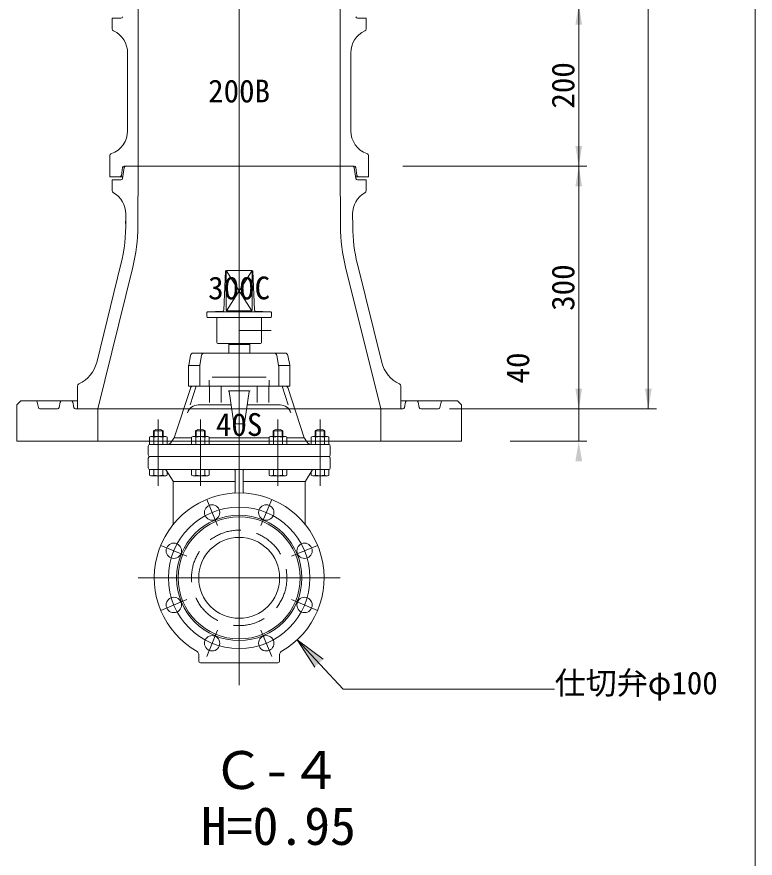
# Model space of a CAD drawing. Units: millimetres, scale not verified. Extents: x -6861 to 6881, y -3554 to 3095.
# Drawn here: x 5948 to 6861, y 1165 to 2205 of the extents above; entities that cross this region are included whole.
import ezdxf
from ezdxf.enums import TextEntityAlignment as Align

# ---------------------------------------------------------------- set-up
doc = ezdxf.new("R2010")
doc.units = ezdxf.units.MM
doc.header["$LTSCALE"] = 20
doc.linetypes.add('DASHED2', pattern=[3, 2, -1])
for name, color, linetype, lineweight in [('0-2_HIDEN', 7, 'DASHED2', 18), ('0-3_TEMP', 3, 'Continuous', 18), ('0-4_細線', 7, 'Continuous', 18), ('0-5_仕切弁', 7, 'Continuous', 18), ('0-6_寸法', 1, 'Continuous', 18), ('0-7_注釈', 1, 'Continuous', 18), ('0-9_枠線', 6, 'Continuous', 18)]:
    doc.layers.add(name, color=color, linetype=linetype, lineweight=lineweight)
doc.styles.add('ＭＳ ゴシック', font='')
doc.styles.get('ＭＳ ゴシック').set_extended_font_data('MS Gothic')

msp = doc.modelspace()

# ---------------------------------------------------------------- linework, layer by layer
at = {"layer": '0-2_HIDEN'}
msp.add_circle((6222.8, 1511.78), 59, dxfattribs=at)
at = {"layer": '0-3_TEMP'}
for p, q in [((6222.8, 2270.78), (6222.8, 1957.78)), ((6222.8, 2064.82), (6222.8, 1379.29)), ((6222.8, 1970.78), (6222.8, 1670.78)), ((6222.8, 1911.78), (6222.8, 1386.78)), ((6122.8, 1707.78), (6122.8, 1625.78)), ((6174.8, 1707.78), (6174.8, 1625.78)), ((6270.8, 1707.78), (6270.8, 1625.78)), ((6322.8, 1707.78), (6322.8, 1625.78)), ((6182.62, 1608.78), (6196.01, 1576.45)), ((6262.98, 1608.78), (6249.58, 1576.45)), ((6125.79, 1551.96), (6158.13, 1538.56)), ((6319.8, 1551.96), (6287.47, 1538.56)), ((6347.8, 1511.78), (6097.8, 1511.78)), ((6125.79, 1471.59), (6158.13, 1484.99)), ((6319.8, 1471.59), (6287.47, 1484.99)), ((6182.62, 1414.77), (6196.01, 1447.1)), ((6262.98, 1414.77), (6249.58, 1447.1))]:
    msp.add_line(p, q, dxfattribs=at)
msp.add_circle((6222.8, 1511.78), 87.5, dxfattribs=at)
at = {"layer": '0-4_細線'}
for p, q in [((6097.8, 2220.78), (6097.8, 2020.78)), ((6347.8, 2220.78), (6347.8, 2020.78)), ((6065.8, 2190.75), (6065.8, 2203.78)), ((6076.57, 2203.78), (6065.8, 2203.78)), ((6379.8, 2203.78), (6369.02, 2203.78)), ((6379.8, 2203.78), (6379.8, 2190.75)), ((6084.8, 2064.69), (6084.8, 2160.87)), ((6360.8, 2160.87), (6360.8, 2064.69)), ((6062.8, 2007.78), (6062.8, 2033.58)), ((6382.8, 2033.58), (6382.8, 2007.78)), ((6078.55, 2019.05), (6077.21, 2009.5)), ((6078.55, 2005.49), (6080.55, 2019.07)), ((6080.54, 2020.78), (6222.8, 2020.78)), ((6097.43, 1946.44), (6097.8, 2020.78)), ((6365.06, 2020.78), (6222.8, 2020.78)), ((6348.17, 1946.44), (6347.8, 2020.78)), ((6365.05, 2019.07), (6367.05, 2005.49)), ((6367.04, 2019.05), (6368.38, 2009.5)), ((6062.8, 2007.78), (6078.89, 2007.78)), ((6366.71, 2007.78), (6382.8, 2007.78)), ((6065.8, 2003.78), (6076.57, 2003.78)), ((6065.8, 2003.78), (6065.8, 1990.58)), ((6379.8, 2003.78), (6369.02, 2003.78)), ((6379.8, 2003.78), (6379.8, 1990.58)), ((6082.5, 1961.73), (6082.43, 1946.52)), ((6363.18, 1946.48), (6363.1, 1961.74)), ((6076.57, 1899.47), (6046.56, 1778.22)), ((6047.8, 1720.78), (6091.13, 1895.86)), ((6397.8, 1720.78), (6354.46, 1895.86)), ((6399.03, 1778.22), (6368.97, 1899.66)), ((6022.8, 1748.81), (6022.8, 1720.78)), ((6422.8, 1748.81), (6422.8, 1720.78)), ((5973.12, 1729.17), (5974.48, 1722.38)), ((6000.12, 1722.38), (6001.48, 1729.17)), ((6015.16, 1730.78), (6022.8, 1730.78)), ((6017.12, 1729.17), (6018.48, 1722.38)), ((6422.8, 1730.78), (6430.44, 1730.78)), ((6428.48, 1729.17), (6427.12, 1722.38)), ((6430.44, 1730.78), (6492.8, 1730.78)), ((6430.44, 1730.78), (6442.16, 1730.78)), ((6445.48, 1722.38), (6444.12, 1729.17)), ((6472.48, 1729.17), (6471.12, 1722.38)), ((6497.8, 1725.78), (6492.8, 1730.78)), ((5976.44, 1720.78), (5998.16, 1720.78)), ((6222.8, 1720.78), (6020.44, 1720.78)), ((6047.8, 1680.78), (6047.8, 1720.78)), ((6222.8, 1720.78), (6425.16, 1720.78)), ((6397.8, 1680.78), (6397.8, 1720.78)), ((6469.16, 1720.78), (6447.44, 1720.78)), ((6497.8, 1725.78), (6497.8, 1680.78)), ((5947.8, 1680.78), (6497.8, 1680.78))]:
    msp.add_line(p, q, dxfattribs=at)
for points in [[(5952.8, 1730.78), (5947.8, 1725.78), (5947.8, 1680.78)], [(5952.8, 1730.78), (6015.16, 1730.78), (6003.44, 1730.78)]]:
    msp.add_lwpolyline(points, dxfattribs=at)
for centre, radius, start, end in [((6076.57, 2205.78), 2, 270, 351.633), ((6369.02, 2205.78), 2, 188.367, 270), ((6068.8, 2190.75), 3, 180, 244.897), ((6054.8, 2160.87), 30, 0, 64.897), ((6390.8, 2160.87), 30, 115.103, 180), ((6376.8, 2190.75), 3, 295.103, 0), ((6054.8, 2064.69), 30, 289.471, 0), ((6390.8, 2064.69), 30, 180, 250.529), ((6065.8, 2033.58), 3, 109.47, 179.998), ((6379.8, 2033.58), 3, 0.002, 70.53), ((6080.54, 2018.78), 2, 90, 172.001), ((6082.52, 2018.78), 2, 90, 171.634), ((6363.07, 2018.78), 2, 8.366, 90), ((6365.06, 2018.78), 2, 7.999, 90), ((6075.23, 2009.78), 2, 270, 352.001), ((6370.36, 2009.78), 2, 187.999, 270), ((6076.57, 2005.78), 2, 270, 351.633), ((6369.02, 2005.78), 2, 188.367, 270), ((6068.8, 1990.58), 3, 180, 240.41), ((6052.5, 1961.88), 30, 359.713, 60.41), ((6393.1, 1961.89), 30, 119.608, 180.287), ((6376.8, 1990.58), 3, 299.608, 0), ((5882.43, 1947.52), 200, 346.099, 1.51), ((5882.43, 1947.52), 215, 346.099, 359.713), ((6563.17, 1947.52), 215, 180.287, 193.901), ((6563.17, 1947.48), 200, 180.287, 193.833), ((6007.73, 1787.83), 40, 294.84, 346.099), ((6437.86, 1787.83), 40, 193.901, 245.161), ((6025.8, 1748.81), 3, 114.838, 179.998), ((6419.8, 1748.81), 3, 0.002, 65.162), ((5971.16, 1728.78), 2, 11.309, 90), ((6003.44, 1728.78), 2, 90, 168.691), ((6015.16, 1728.78), 2, 11.309, 90), ((6430.44, 1728.78), 2, 90, 168.691), ((6442.16, 1728.78), 2, 11.309, 90), ((6474.44, 1728.78), 2, 90, 168.691), ((5976.44, 1722.78), 2, 191.309, 270), ((5998.16, 1722.78), 2, 270, 348.691), ((6020.44, 1722.78), 2, 191.309, 270), ((6425.16, 1722.78), 2, 270, 348.691), ((6447.44, 1722.78), 2, 191.309, 270), ((6469.16, 1722.78), 2, 270, 348.691)]:
    msp.add_arc(centre, radius, start, end, dxfattribs=at)
at = {"layer": '0-5_仕切弁'}
for p, q in [((6206, 1890.82), (6203.84, 1842.68)), ((6206.8, 1891.75), (6238.57, 1842.14)), ((6206.8, 1842.78), (6206.8, 1891.75)), ((6238.59, 1891.78), (6207, 1891.78)), ((6238.8, 1891.75), (6207.03, 1842.14)), ((6238.8, 1842.78), (6238.8, 1891.75)), ((6239.59, 1890.82), (6241.76, 1842.68)), ((6202.89, 1841.73), (6183.75, 1840.78)), ((6207.8, 1841.78), (6237.8, 1841.78)), ((6242.71, 1841.73), (6261.85, 1840.78)), ((6182.8, 1834.78), (6182.8, 1839.78)), ((6183.8, 1840.78), (6261.8, 1840.78)), ((6261.8, 1833.78), (6183.8, 1833.78)), ((6195.3, 1802.78), (6195.3, 1832.78)), ((6250.3, 1832.78), (6250.3, 1802.78)), ((6262.8, 1839.78), (6262.8, 1834.78)), ((6222.8, 1817.78), (6262.3, 1817.78)), ((6196.3, 1801.78), (6249.3, 1801.78)), ((6209.8, 1800.48), (6210.55, 1801.78)), ((6235.05, 1801.78), (6235.8, 1800.48)), ((6235.8, 1800.48), (6235.8, 1789.78)), ((6279.55, 1789.78), (6166.04, 1789.78)), ((6162.6, 1786.91), (6160.36, 1774.82)), ((6176.26, 1786.91), (6174.02, 1774.82)), ((6269.33, 1786.91), (6271.57, 1774.82)), ((6282.99, 1786.91), (6285.23, 1774.82)), ((6160.3, 1774.09), (6160.3, 1748.78)), ((6160.31, 1774.46), (6173.96, 1774.46)), ((6173.96, 1774.09), (6173.96, 1748.78)), ((6285.28, 1774.46), (6271.64, 1774.46)), ((6271.64, 1774.09), (6271.64, 1748.78)), ((6285.3, 1774.09), (6285.3, 1748.78)), ((6189.31, 1759.78), (6256.28, 1759.78)), ((6285.3, 1748.78), (6160.3, 1748.78)), ((6162.08, 1725.56), (6169.7, 1748.78)), ((6162.8, 1748.78), (6162.8, 1747.28)), ((6185.81, 1756.28), (6185.81, 1748.78)), ((6186.12, 1748.78), (6186.12, 1728.46)), ((6200.36, 1748.78), (6200.36, 1728.46)), ((6245.23, 1748.78), (6245.23, 1728.46)), ((6259.47, 1748.78), (6259.47, 1728.46)), ((6259.78, 1756.28), (6259.78, 1748.78)), ((6283.51, 1725.56), (6275.9, 1748.78)), ((6282.8, 1748.78), (6282.8, 1747.28)), ((6142.39, 1685.05), (6162.8, 1747.28)), ((6210.28, 1742.19), (6216.15, 1703.13)), ((6235.3, 1743.04), (6210.3, 1743.04)), ((6235.31, 1742.19), (6229.44, 1703.13)), ((6303.21, 1685.05), (6282.8, 1747.28)), ((6212.78, 1725.56), (6172.22, 1725.56)), ((6232.81, 1725.56), (6273.37, 1725.56)), ((6228.45, 1702.28), (6217.14, 1702.28)), ((6113.8, 1686.78), (6111.83, 1685.64)), ((6111.83, 1685.64), (6111.83, 1676.78)), ((6113.8, 1686.78), (6131.8, 1686.78)), ((6116.8, 1693.78), (6128.8, 1693.78)), ((6116.8, 1693.78), (6116.8, 1686.78)), ((6117.31, 1685.64), (6117.31, 1676.78)), ((6117.74, 1686.78), (6117.74, 1694.4)), ((6127.85, 1686.78), (6127.85, 1694.4)), ((6128.28, 1685.64), (6128.28, 1676.78)), ((6128.8, 1693.78), (6128.8, 1686.78)), ((6131.8, 1686.78), (6133.77, 1685.64)), ((6133.77, 1685.64), (6133.77, 1676.78)), ((6165.8, 1686.78), (6163.83, 1685.64)), ((6163.83, 1685.64), (6163.83, 1676.78)), ((6165.8, 1686.78), (6183.8, 1686.78)), ((6168.8, 1693.78), (6180.8, 1693.78)), ((6168.8, 1693.78), (6168.8, 1686.78)), ((6169.31, 1685.64), (6169.31, 1676.78)), ((6169.74, 1686.78), (6169.74, 1694.4)), ((6179.85, 1686.78), (6179.85, 1694.4)), ((6180.28, 1685.64), (6180.28, 1676.78)), ((6180.8, 1693.78), (6180.8, 1686.78)), ((6183.8, 1686.78), (6185.77, 1685.64)), ((6185.77, 1685.64), (6185.77, 1676.78)), ((6261.8, 1686.78), (6259.83, 1685.64)), ((6259.83, 1685.64), (6259.83, 1676.78)), ((6261.8, 1686.78), (6279.8, 1686.78)), ((6264.8, 1693.78), (6276.8, 1693.78)), ((6264.8, 1693.78), (6264.8, 1686.78)), ((6265.31, 1685.64), (6265.31, 1676.78)), ((6265.74, 1686.78), (6265.74, 1694.4)), ((6275.85, 1686.78), (6275.85, 1694.4)), ((6276.28, 1685.64), (6276.28, 1676.78)), ((6276.8, 1693.78), (6276.8, 1686.78)), ((6279.8, 1686.78), (6281.77, 1685.64)), ((6281.77, 1685.64), (6281.77, 1676.78)), ((6313.8, 1686.78), (6311.83, 1685.64)), ((6311.83, 1685.64), (6311.83, 1676.78)), ((6313.8, 1686.78), (6331.8, 1686.78)), ((6316.8, 1693.78), (6316.8, 1686.78)), ((6317.31, 1685.64), (6317.31, 1676.78)), ((6317.74, 1686.78), (6317.74, 1694.4)), ((6327.85, 1686.78), (6327.85, 1694.4)), ((6328.28, 1685.64), (6328.28, 1676.78)), ((6331.8, 1686.78), (6333.77, 1685.64)), ((6333.77, 1685.64), (6333.77, 1676.78)), ((6333.77, 1676.78), (6112.3, 1676.78)), ((6134.1, 1676.79), (6134.1, 1676.78)), ((6142.13, 1684.54), (6138.58, 1679.38)), ((6163.83, 1684.78), (6142.3, 1684.78)), ((6259.83, 1684.78), (6185.77, 1684.78)), ((6281.77, 1684.78), (6303.3, 1684.78)), ((6303.46, 1684.54), (6307.01, 1679.38)), ((6311.49, 1676.78), (6311.49, 1676.79)), ((6110.3, 1674.78), (6110.3, 1663.78)), ((6335.3, 1674.78), (6335.3, 1663.78)), ((6110.3, 1647.78), (6110.3, 1659.78)), ((6112.3, 1661.78), (6333.3, 1661.78)), ((6335.3, 1659.78), (6335.3, 1647.78)), ((6111.83, 1638.91), (6111.83, 1645.78)), ((6112.3, 1645.78), (6333.77, 1645.78)), ((6117.31, 1638.91), (6117.31, 1645.78)), ((6128.28, 1638.91), (6128.28, 1645.78)), ((6132.39, 1644.85), (6140.99, 1631.27)), ((6163.83, 1638.91), (6163.83, 1645.78)), ((6169.31, 1638.91), (6169.31, 1645.78)), ((6180.28, 1638.91), (6180.28, 1645.78)), ((6185.77, 1638.91), (6185.77, 1645.78)), ((6217.8, 1617.61), (6217.8, 1644.78)), ((6227.8, 1617.61), (6227.8, 1644.78)), ((6259.83, 1638.91), (6259.83, 1645.78)), ((6265.31, 1638.91), (6265.31, 1645.78)), ((6276.28, 1638.91), (6276.28, 1645.78)), ((6281.77, 1638.91), (6281.77, 1645.78)), ((6313.21, 1644.85), (6304.61, 1631.27)), ((6317.31, 1638.91), (6317.31, 1645.78)), ((6328.28, 1638.91), (6328.28, 1645.78)), ((6333.77, 1638.91), (6333.77, 1645.78)), ((6113.8, 1637.78), (6111.83, 1638.91)), ((6113.8, 1637.78), (6131.8, 1637.78)), ((6131.8, 1637.78), (6133.77, 1638.91)), ((6133.77, 1638.91), (6133.77, 1642.67)), ((6165.8, 1637.78), (6163.83, 1638.91)), ((6165.8, 1637.78), (6183.8, 1637.78)), ((6183.8, 1637.78), (6185.77, 1638.91)), ((6261.8, 1637.78), (6259.83, 1638.91)), ((6261.8, 1637.78), (6279.8, 1637.78)), ((6279.8, 1637.78), (6281.77, 1638.91)), ((6311.83, 1638.91), (6311.83, 1642.67)), ((6313.8, 1637.78), (6311.83, 1638.91)), ((6313.8, 1637.78), (6331.8, 1637.78)), ((6331.8, 1637.78), (6333.77, 1638.91)), ((6217.8, 1630.78), (6141.3, 1630.78)), ((6141.3, 1630.2), (6141.3, 1577.98)), ((6227.8, 1630.78), (6304.3, 1630.78)), ((6304.3, 1630.2), (6304.3, 1577.98)), ((6172.8, 1408.78), (6172.8, 1417.09)), ((6272.8, 1408.78), (6272.8, 1417.09)), ((6174.8, 1406.78), (6270.8, 1406.78))]:
    msp.add_line(p, q, dxfattribs=at)
for points in [[(6235.8, 1800.48), (6209.8, 1800.48), (6209.8, 1789.78)], [(6316.8, 1693.78), (6328.8, 1693.78), (6328.8, 1686.78)]]:
    msp.add_lwpolyline(points, dxfattribs=at)
for centre, radius in [((6189.31, 1592.62), 9.5), ((6256.28, 1592.62), 9.5), ((6222.8, 1511.78), 77.5), ((6222.8, 1511.78), 75.5), ((6222.8, 1511.78), 50), ((6141.96, 1545.26), 9.5), ((6303.64, 1545.26), 9.5), ((6141.96, 1478.29), 9.5), ((6303.64, 1478.29), 9.5), ((6189.31, 1430.94), 9.5), ((6256.28, 1430.94), 9.5)]:
    msp.add_circle(centre, radius, dxfattribs=at)
for centre, radius, start, end in [((6207, 1890.78), 1, 90, 177.423), ((6238.59, 1890.78), 1, 2.577, 90), ((6202.84, 1842.73), 1, 272.859, 357.423), ((6207.8, 1842.78), 1, 180, 270), ((6237.8, 1842.78), 1, 270, 0), ((6242.75, 1842.73), 1, 182.577, 267.141), ((6183.8, 1839.78), 1, 90, 180), ((6183.8, 1834.78), 1, 180, 270), ((6194.3, 1832.78), 1, 0, 90), ((6251.3, 1832.78), 1, 90, 180), ((6261.8, 1839.78), 1, 0, 90), ((6261.8, 1834.78), 1, 270, 0), ((6196.3, 1802.78), 1, 180, 270), ((6249.3, 1802.78), 1, 270, 0), ((6166.04, 1786.28), 3.5, 90, 169.509), ((6179.71, 1786.28), 3.5, 90, 169.509), ((6265.89, 1786.28), 3.5, 10.491, 90), ((6279.55, 1786.28), 3.5, 10.491, 90), ((6164.3, 1774.09), 4, 169.509, 180), ((6177.96, 1774.09), 4, 169.509, 180), ((6267.64, 1774.09), 4, 0, 10.491), ((6281.3, 1774.09), 4, 0, 10.491), ((6122.86, 1787.55), 56.71, 314.758, 316.871), ((6322.73, 1787.55), 56.71, 223.129, 225.242), ((6209.29, 1742.04), 1, 8.546, 90), ((6236.3, 1742.04), 1, 90, 171.454), ((6172.22, 1711.56), 14, 90, 161.841), ((6273.37, 1711.56), 14, 18.159, 90), ((6122.8, 1685.78), 10, 53.13, 126.87), ((6174.8, 1685.78), 10, 53.13, 126.87), ((6217.14, 1703.28), 1, 188.546, 270), ((6228.45, 1703.28), 1, 270, 351.454), ((6270.8, 1685.78), 10, 53.13, 126.87), ((6322.8, 1685.78), 10, 53.13, 126.87), ((6114.57, 1681.63), 4.86, 55.616, 115.616), ((6122.8, 1668.34), 18.15, 72.412, 107.588), ((6131.02, 1681.63), 4.86, 64.384, 124.384), ((6166.57, 1681.63), 4.86, 55.616, 115.616), ((6174.8, 1668.34), 18.15, 72.412, 107.588), ((6183.02, 1681.63), 4.86, 64.384, 124.384), ((6262.57, 1681.63), 4.86, 55.616, 115.616), ((6270.8, 1668.34), 18.15, 72.412, 107.588), ((6279.02, 1681.63), 4.86, 64.384, 124.384), ((6314.57, 1681.63), 4.86, 55.616, 115.616), ((6322.8, 1668.34), 18.15, 72.412, 107.588), ((6331.02, 1681.63), 4.86, 64.384, 124.384), ((6112.3, 1674.78), 2, 90, 180), ((6133.64, 1682.78), 6, 274.407, 325.491), ((6140.49, 1685.67), 2, 325.491, 341.841), ((6305.11, 1685.67), 2, 198.159, 214.509), ((6311.95, 1682.78), 6, 214.509, 265.593), ((6333.3, 1674.78), 2, 0, 90), ((6112.3, 1663.78), 2, 180, 270), ((6112.3, 1659.78), 2, 90, 180), ((6333.3, 1663.78), 2, 270, 0), ((6333.3, 1659.78), 2, 0, 90), ((6112.3, 1647.78), 2, 180, 270), ((6130.7, 1643.78), 2, 32.347, 90), ((6216.8, 1644.78), 1, 0, 90), ((6228.8, 1644.78), 1, 90, 180), ((6314.9, 1643.78), 2, 90, 147.653), ((6333.3, 1647.78), 2, 270, 0), ((6114.57, 1642.92), 4.86, 244.384, 304.384), ((6122.8, 1656.22), 18.15, 252.412, 287.588), ((6131.02, 1642.92), 4.86, 235.616, 295.616), ((6166.57, 1642.92), 4.86, 244.384, 304.384), ((6174.8, 1656.22), 18.15, 252.412, 287.588), ((6183.02, 1642.92), 4.86, 235.616, 295.616), ((6262.57, 1642.92), 4.86, 244.384, 304.384), ((6270.8, 1656.22), 18.15, 252.412, 287.588), ((6279.02, 1642.92), 4.86, 235.616, 295.616), ((6314.57, 1642.92), 4.86, 244.384, 304.384), ((6322.8, 1656.22), 18.15, 252.412, 287.588), ((6331.02, 1642.92), 4.86, 235.616, 295.616), ((6139.3, 1630.2), 2, 0, 32.347), ((6306.3, 1630.2), 2, 147.653, 180), ((6222.8, 1511.78), 105, 299.697, 240.303), ((6216.8, 1617.61), 1, 273.245, 0), ((6228.8, 1617.61), 1, 180, 266.755), ((6168.8, 1417.09), 4, 0, 60.303), ((6276.8, 1417.09), 4, 119.697, 180), ((6174.8, 1408.78), 2, 180, 270), ((6270.8, 1408.78), 2, 270, 0)]:
    msp.add_arc(centre, radius, start, end, dxfattribs=at)
at = {"layer": '0-6_寸法'}
for p, q in [((6642.74, 1680.78), (6642.74, 2770.78)), ((6728.79, 1720.78), (6728.79, 2770.78)), ((6425.06, 2020.78), (6652.74, 2020.78)), ((6425.06, 2020.78), (6652.74, 2020.78)), ((6482.8, 1720.78), (6738.79, 1720.78)), ((6482.8, 1720.78), (6652.74, 1720.78)), ((6482.8, 1720.78), (6652.74, 1720.78)), ((6557.8, 1680.78), (6652.74, 1680.78))]:
    msp.add_line(p, q, dxfattribs=at)
for points in [[(6638.57, 2195.78), (6642.74, 2220.78), (6646.9, 2195.78)], [(6638.57, 2045.78), (6642.74, 2020.78), (6646.9, 2045.78)], [(6638.57, 1995.78), (6642.74, 2020.78), (6646.9, 1995.78)], [(6638.57, 1745.78), (6642.74, 1720.78), (6646.9, 1745.78)], [(6638.57, 1745.78), (6642.74, 1720.78), (6646.9, 1745.78)], [(6724.63, 1745.78), (6728.79, 1720.78), (6732.96, 1745.78)], [(6638.57, 1655.78), (6642.74, 1680.78), (6646.9, 1655.78)]]:
    msp.add_solid(points, dxfattribs=at)
at = {"layer": '0-7_注釈'}
for p, q in [((6294.52, 1435.09), (6351.34, 1374.35)), ((6294.52, 1435.09), (6326.51, 1411.07)), ((6294.52, 1435.09), (6316.36, 1401.58)), ((6351.34, 1374.35), (6612.93, 1374.35))]:
    msp.add_line(p, q, dxfattribs=at)
at = {"layer": '0-7_注釈', "color": 20}
msp.add_solid([(6326.51, 1411.07), (6316.36, 1401.58), (6294.52, 1435.09)], dxfattribs=at)
at = {"layer": '0-9_枠線'}
msp.add_line((6860.93, 3094.96), (6860.93, -705.04), dxfattribs=at)

# ---------------------------------------------------------------- texts
at = {"layer": '0-6_寸法', "style": 'ＭＳ ゴシック'}
for s, p in [('200', (6645.78, 2091.98)), ('300', (6645.78, 1841.98)), ('40', (6589.93, 1752.16))]:
    msp.add_text(s, height=28.15, rotation=90, dxfattribs=at).set_placement(p, align=Align.BOTTOM_LEFT)
at = {"layer": '0-7_注釈', "style": 'ＭＳ ゴシック'}
for s, height, p in [('200B', 28.15, (6184.4, 2091.24)), ('300C', 28.15, (6184.4, 1847.74)), ('40S', 28.15, (6194, 1678.87)), ('仕切弁φ100', 28.15, (6612.93, 1359.35)), ('Ｃ-４', 46.92, (6189.41, 1236.62)), ('H=0.95', 46.92, (6175.59, 1167.52))]:
    msp.add_text(s, height=height, dxfattribs=at).set_placement(p, align=Align.BOTTOM_LEFT)

doc.saveas('drawing.dxf')
